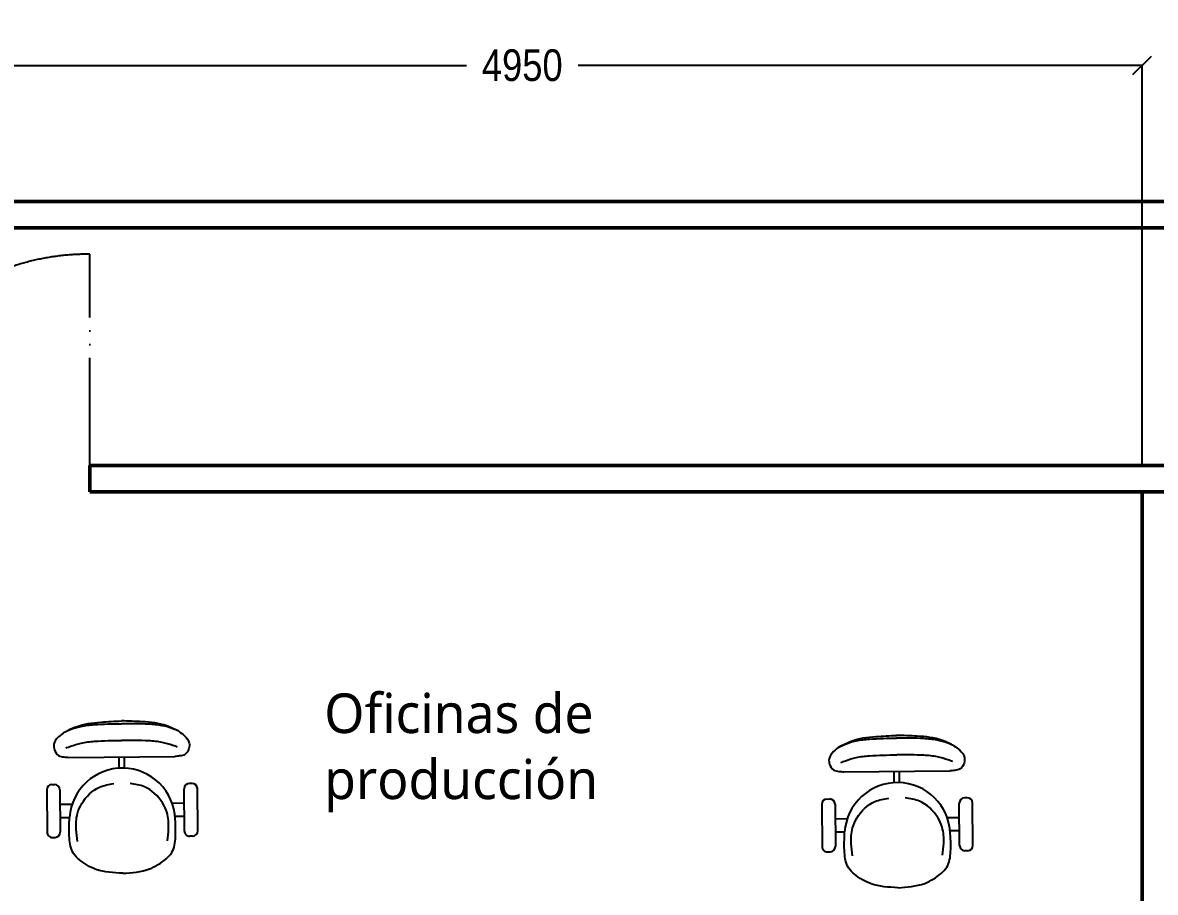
# Model space of a CAD drawing. Header units: millimetres. Extents: x 44692 to 659456, y -26273 to 14445.
# Drawn here: x 64003 to 68290, y -2469 to 824 of the extents above; entities that cross this region are included whole.
import ezdxf

# ---------------------------------------------------------------- set-up
doc = ezdxf.new("R2010")
doc.units = ezdxf.units.MM
doc.header["$LTSCALE"] = 100
doc.linetypes.add('DIVIDEX2', pattern=[6.604, 5.08, -0.508, 0, -0.508, 0, -0.508])
for name, color, linetype in [('Cotas secundarias', 41, 'Continuous'), ('Muebles', 112, 'Continuous'), ('Puertas', 43, 'DIVIDEX2'), ('rotulo', 211, 'Continuous')]:
    doc.layers.add(name, color=color, linetype=linetype)
doc.layers.add('Paredes', color=7, linetype='Continuous', lineweight=50)
doc.styles.add('OpenSans', font='OpenSans-Regular.ttf')
doc.styles.add('OpenSansCondensed-Light', font='OpenSansCondensed-Light.ttf')
doc.dimstyles.new('Cotas Mateo', dxfattribs={"dimtxt": 120, "dimasz": 70, "dimexe": 0.375, "dimexo": 0.125, "dimgap": 0.1, "dimtad": 1, "dimdec": 0, "dimzin": 12, "dimdsep": 46, "dimtxsty": 'OpenSansCondensed-Light', "dimblk": 'OBLIQUE', "dimcen": 2.5, "dimazin": 3, "dimtfac": 0.5, "dimtdec": 0, "dimtmove": 2, "dimatfit": 3, "dimarcsym": 0})
doc.dimstyles.new('Cotas Mateo 2', dxfattribs={"dimtxt": 300, "dimasz": 100, "dimexe": 0.375, "dimexo": 0.125, "dimgap": 0.1, "dimtad": 1, "dimzin": 12, "dimdsep": 46, "dimtxsty": 'OpenSansCondensed-Light', "dimblk": 'OBLIQUE', "dimcen": 2.5, "dimazin": 3, "dimtfac": 0.5, "dimtmove": 2, "dimatfit": 3, "dimarcsym": 0})

# ---------------------------------------------------------------- blocks, each defined once
blk = doc.blocks.new('_OBLIQUE')
at = {"color": 0, "linetype": 'ByBlock'}
blk.add_line((-0.5, -0.5), (0.5, 0.5), dxfattribs=at)
blk = doc.blocks.new('*D58')
at = {"layer": 'Cotas secundarias', "color": 0, "lineweight": -2, "transparency": 16777216}
for p, q in [((51869.6, 147.7), (51869.6, 1282.1)), ((51869.6, 1281.8), (62164.5, 1281.8)), ((72965.5, 1281.8), (63450.4, 1281.8)), ((72965.5, 147.7), (72965.5, 1282.1))]:
    blk.add_line(p, q, dxfattribs=at)
at = {"layer": 'Defpoints', "color": 0, "transparency": 16777216}
for p in [(72965.5, 1281.8), (51869.6, 147.6), (72965.5, 147.6)]:
    blk.add_point(p, dxfattribs=at)
at = {"layer": 'Cotas secundarias', "color": 0, "lineweight": -2, "transparency": 16777216, "xscale": 100, "yscale": 100, "zscale": 100, "rotation": 180}
blk.add_blockref('_OBLIQUE', (51869.6, 1281.8), dxfattribs=at)
at = {"layer": 'Cotas secundarias', "color": 0, "lineweight": -2, "transparency": 16777216, "xscale": 100, "yscale": 100, "zscale": 100}
blk.add_blockref('_OBLIQUE', (72965.5, 1281.8), dxfattribs=at)
at = {"layer": 'Cotas secundarias', "color": 0, "transparency": 16777216, "insert": (62807.4, 1281.8), "char_height": 300, "attachment_point": 5, "style": 'OpenSansCondensed-Light'}
blk.add_mtext('21065', dxfattribs=at)
blk = doc.blocks.new('*D60')
at = {"layer": 'Cotas secundarias', "color": 0, "lineweight": -2, "transparency": 16777216}
for p, q in [((63257.1, -852.3), (63257.1, 662.9)), ((63257.1, 662.5), (65682.6, 662.5)), ((68240.2, 662.5), (66105.6, 662.5)), ((68240.2, -852.3), (68240.2, 662.9))]:
    blk.add_line(p, q, dxfattribs=at)
at = {"layer": 'Defpoints', "color": 0, "transparency": 16777216}
for p in [(63257.1, 662.5), (63257.1, -852.4), (68240.2, -852.4)]:
    blk.add_point(p, dxfattribs=at)
at = {"layer": 'Cotas secundarias', "color": 0, "lineweight": -2, "transparency": 16777216, "xscale": 70, "yscale": 70, "zscale": 70, "rotation": 180}
blk.add_blockref('_OBLIQUE', (63257.1, 662.5), dxfattribs=at)
at = {"layer": 'Cotas secundarias', "color": 0, "lineweight": -2, "transparency": 16777216, "xscale": 70, "yscale": 70, "zscale": 70}
blk.add_blockref('_OBLIQUE', (68240.2, 662.5), dxfattribs=at)
at = {"layer": 'Cotas secundarias', "color": 0, "transparency": 16777216, "insert": (65894.1, 662.5), "char_height": 120, "attachment_point": 5, "style": 'OpenSansCondensed-Light'}
blk.add_mtext('4950', dxfattribs=at)

msp = doc.modelspace()

# ---------------------------------------------------------------- linework, layer by layer
at = {"layer": 'Muebles'}
for p, q in [((64177.967, -1957.898), (64578.48, -1954.435)), ((64368.579, -1998.913), (64368.21, -1956.253)), ((64388.605, -1998.739), (64388.236, -1956.08)), ((67111.713, -2012.603), (67512.226, -2009.14)), ((67302.326, -2053.617), (67301.957, -2010.958)), ((67322.351, -2053.444), (67321.982, -2010.785)), ((64644.321, -2056.23), (64634.308, -2056.317)), ((64094.044, -2081.016), (64095.429, -2241.221)), ((64113.896, -2060.817), (64123.909, -2060.73)), ((64144.108, -2080.583), (64145.493, -2240.788)), ((64615.841, -2236.721), (64614.455, -2076.516)), ((64665.905, -2236.288), (64664.519, -2076.083)), ((64144.584, -2135.653), (64190.417, -2135.257)), ((64614.931, -2131.586), (64569.099, -2131.983)), ((67027.79, -2135.721), (67029.175, -2295.926)), ((67047.642, -2115.522), (67057.655, -2115.435)), ((67077.854, -2135.288), (67079.239, -2295.493)), ((67549.587, -2291.426), (67548.202, -2131.221)), ((67578.067, -2110.935), (67568.054, -2111.022)), ((67599.651, -2290.993), (67598.266, -2130.788)), ((64145.017, -2185.718), (64180.508, -2185.411)), ((64615.364, -2181.65), (64579.873, -2181.957)), ((67548.678, -2186.291), (67502.845, -2186.687)), ((67078.33, -2190.358), (67124.163, -2189.962)), ((64115.628, -2261.073), (64125.641, -2260.987)), ((64646.052, -2256.487), (64636.039, -2256.573)), ((67078.763, -2240.422), (67114.254, -2240.115)), ((67549.111, -2236.355), (67513.62, -2236.662)), ((67579.798, -2311.192), (67569.786, -2311.278)), ((67049.374, -2315.778), (67059.387, -2315.692))]:
    msp.add_line(p, q, dxfattribs=at)
for centre, radius, start, end in [((64380.322, -2198.832), 200.264, 1.894076, 176.157268), ((64634.481, -2076.343), 20.026, 90.495427, 180.495427), ((64644.494, -2076.256), 20.026, 0.495427, 90.495427), ((67314.068, -2253.537), 200.264, 1.894076, 176.157268), ((64114.069, -2080.843), 20.026, 90.495427, 180.495427), ((64124.082, -2080.756), 20.026, 0.495427, 90.495427), ((67047.816, -2135.548), 20.026, 90.495427, 180.495427), ((67057.828, -2135.461), 20.026, 0.495427, 90.495427), ((67568.227, -2131.047), 20.026, 90.495427, 180.495427), ((67578.24, -2130.961), 20.026, 0.495427, 90.495427), ((64115.455, -2241.048), 20.026, 180.495427, 270.495427), ((64125.467, -2240.961), 20.026, 270.495427, 0.495427), ((64635.866, -2236.548), 20.026, 180.495427, 270.495427), ((64645.879, -2236.461), 20.026, 270.495427, 0.495427), ((67049.201, -2295.753), 20.026, 180.495427, 270.495427), ((67059.214, -2295.666), 20.026, 270.495427, 0.495427), ((67569.612, -2291.253), 20.026, 180.495427, 270.495427), ((67579.625, -2291.166), 20.026, 270.495427, 0.495427)]:
    msp.add_arc(centre, radius, start, end, dxfattribs=at)
for points in [[(64160.669, -1862.984), (64205.152, -1841.699), (64298.754, -1824.33), (64377.045, -1819.854)], [(64160.669, -1862.984), (64183.54, -1852.793), (64223.553, -1840.658), (64274.36, -1833.977), (64377.135, -1830.33)], [(64594.133, -1859.236), (64549.289, -1838.723), (64455.401, -1822.976), (64377.045, -1819.854)], [(64594.133, -1859.236), (64571.09, -1849.442), (64530.873, -1838.001), (64479.958, -1832.2), (64377.135, -1830.33)], [(64160.669, -1862.984), (64138.859, -1880.486), (64121.689, -1908.227), (64123.671, -1929.203), (64138.866, -1950.666), (64159.14, -1956.414), (64177.967, -1957.898)], [(64594.133, -1859.236), (64616.243, -1876.358), (64633.89, -1903.798), (64632.271, -1924.805), (64617.45, -1946.527), (64597.279, -1952.626), (64578.48, -1954.435)], [(67094.415, -1917.689), (67138.898, -1896.404), (67232.5, -1879.035), (67310.791, -1874.559)], [(67094.415, -1917.689), (67117.286, -1907.498), (67157.3, -1895.363), (67208.107, -1888.682), (67310.881, -1885.035)], [(67527.88, -1913.941), (67483.036, -1893.428), (67389.148, -1877.681), (67310.791, -1874.559)], [(67527.88, -1913.941), (67504.836, -1904.147), (67464.619, -1892.706), (67413.704, -1886.904), (67310.881, -1885.035)], [(64166.049, -1922.396), (64184.086, -1915.952), (64224.1, -1903.817), (64274.907, -1897.136), (64377.681, -1893.489)], [(64589.782, -1918.732), (64571.636, -1912.601), (64531.419, -1901.16), (64480.504, -1895.359), (64377.681, -1893.489)], [(67094.415, -1917.689), (67072.606, -1935.191), (67055.435, -1962.931), (67057.418, -1983.908), (67072.612, -2005.371), (67092.886, -2011.119), (67111.713, -2012.603)], [(67527.88, -1913.941), (67549.989, -1931.063), (67567.636, -1958.502), (67566.017, -1979.51), (67551.196, -2001.232), (67531.025, -2007.33), (67512.226, -2009.14)], [(67099.795, -1977.101), (67117.832, -1970.657), (67157.846, -1958.522), (67208.653, -1951.841), (67311.428, -1948.194)], [(67523.528, -1973.437), (67505.383, -1967.306), (67465.165, -1955.865), (67414.25, -1950.063), (67311.428, -1948.194)], [(64210.574, -2276.569), (64205.664, -2230.741), (64210.688, -2170.395), (64226.873, -2133.146), (64294.427, -2070.713), (64348.031, -2057.2)], [(64551.388, -2273.622), (64555.505, -2227.716), (64549.438, -2167.466), (64532.611, -2130.502), (64463.988, -2069.247), (64410.158, -2056.663)], [(67144.32, -2331.274), (67139.41, -2285.445), (67144.434, -2225.1), (67160.619, -2187.851), (67228.173, -2125.418), (67281.777, -2111.905)], [(67485.134, -2328.327), (67489.251, -2282.42), (67483.185, -2222.17), (67466.357, -2185.207), (67397.734, -2123.952), (67343.904, -2111.368)], [(64382.032, -2396.613), (64280.324, -2381.942), (64217.397, -2345.128), (64195.457, -2321.86), (64180.172, -2263.783), (64180.508, -2185.411)], [(64382.032, -2396.613), (64483.47, -2380.186), (64545.751, -2342.289), (64567.286, -2318.645), (64581.564, -2260.312), (64579.873, -2181.957)], [(67315.778, -2451.318), (67214.071, -2436.647), (67151.144, -2399.833), (67129.203, -2376.565), (67113.918, -2318.488), (67114.254, -2240.115)], [(67315.778, -2451.318), (67417.217, -2434.89), (67479.498, -2396.994), (67501.032, -2373.35), (67515.311, -2315.017), (67513.62, -2236.662)]]:
    msp.add_spline(points, degree=3, dxfattribs=at)
at = {"layer": 'Paredes'}
for p, q in [((51869.589, 147.555), (72965.508, 147.555)), ((51969.589, 47.555), (72965.508, 47.555)), ((64257.067, -952.642), (64257.067, -852.445)), ((64257.067, -852.445), (68440.245, -852.445)), ((68340.245, -952.538), (64257.067, -952.621)), ((68240.245, -3852.442), (68240.245, -952.445))]:
    msp.add_line(p, q, dxfattribs=at)
at = {"layer": 'Puertas'}
msp.add_line((64257.11, -952.642), (64257.11, -52.642), dxfattribs=at)
msp.add_arc((64248.278, -943.809), 891.211, 89.432158, 180.567842, dxfattribs=at)

# ---------------------------------------------------------------- texts
at = {"layer": 'rotulo', "insert": (65144.343, -1715.897), "char_height": 150, "width": 1818.40466, "attachment_point": 1, "style": 'OpenSans'}
msp.add_mtext('Oficinas de producción', dxfattribs=at)

# ---------------------------------------------------------------- dimensions: what is measured, and where the dimension line sits
at = {"layer": 'Cotas secundarias'}
for base, p1, p2, text, dimstyle, picture, middle in [((72965.508, 1281.774), (51869.589, 147.555), (72965.508, 147.555), '21065', 'Cotas Mateo 2', '*D58', (62807.449, 1281.774)), ((63257.067, 662.482), (68240.245, -852.445), (63257.067, -852.445), '4950', 'Cotas Mateo', '*D60', (65894.091, 662.482))]:
    dim = msp.add_linear_dim(base=base, p1=p1, p2=p2, text=text, dimstyle=dimstyle, dxfattribs=at)
    dim.commit()
    dim.dimension.update_dxf_attribs({"geometry": picture, "text_midpoint": middle, "dimtype": 160})

doc.saveas('drawing.dxf')
